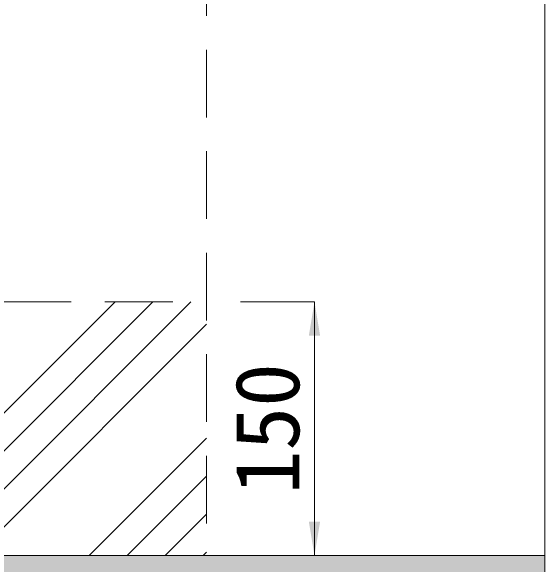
# Model space of a CAD drawing. Units: millimetres at full size; details may follow other scales. Extents: x 77366 to 106166, y -28085 to 6898.
# Drawn here: x 103675.3 to 103990.8, y -24757.5 to -24430.1 of the extents above; entities that cross this region are included whole.
import ezdxf
from ezdxf.enums import TextEntityAlignment as Align

# ---------------------------------------------------------------- set-up
doc = ezdxf.new("R2010")
doc.units = ezdxf.units.MM
doc.header["$LTSCALE"] = 50
doc.linetypes.add('USER2', pattern=[1.2, 0.8, -0.4])
for name, color, linetype, lineweight in [('ハッチング', 7, 'Continuous', 9), ('寸法線', 7, 'Continuous', 13), ('本体', 2, 'Continuous', 20)]:
    doc.layers.add(name, color=color, linetype=linetype, lineweight=lineweight)
doc.layers.add('モルタル', color=7, linetype='Continuous')
doc.styles.add('ＭＳ ゴシック', font='')
doc.styles.get('ＭＳ ゴシック').set_extended_font_data('MS Gothic')

# ---------------------------------------------------------------- blocks, each defined once
blk = doc.blocks.new('filled_arrow')
at = {"color": 0, "linetype": 'Continuous', "lineweight": -2}
blk.add_solid([(7.5, 1.25), (0, 0), (7.5, -1.25)], dxfattribs=at)

msp = doc.modelspace()

# ---------------------------------------------------------------- hatches: boundary and pattern name
at = {"layer": 'ハッチング'}
h = msp.add_hatch(dxfattribs=at)
h.set_pattern_fill('USER', color=256, style=0, pattern_type=2)
h.set_pattern_definition([(45, (23900, -27522.77), (-67.35192, 67.35192), []), (45, (23922.45, -27522.77), (-67.35192, 67.35192), []), (45, (23944.9, -27522.77), (-67.35192, 67.35192), []), (45, (23967.35, -27522.77), (-67.35192, 67.35192), [])])
h.paths.add_polyline_path([(102890.8, -24601.94), (102890.8, -24751.94), (103790.8, -24751.94), (103790.8, -24601.94)])
at = {"layer": 'モルタル'}
msp.add_hatch(color=256, dxfattribs=at).paths.add_polyline_path([(103990.8, -24771.94), (103990.8, -24751.94), (102690.8, -24751.94), (102690.8, -24771.94)])

# ---------------------------------------------------------------- linework, layer by layer
at = {"layer": '寸法線'}
for p, q in [((103810.8, -24601.94), (103854.61, -24601.94)), ((103854.61, -24751.94), (103854.61, -24601.94)), ((103810.8, -24751.94), (103854.61, -24751.94))]:
    msp.add_line(p, q, dxfattribs=at)
at = {"layer": '本体'}
for p, q in [((103990.8, -23557.94), (103990.8, -24751.94)), ((102690.8, -24751.94), (103990.8, -24751.94)), ((103990.8, -24751.94), (103990.8, -24771.94))]:
    msp.add_line(p, q, dxfattribs=at)
at = {"layer": '本体', "linetype": 'USER2', "lineweight": 9}
for p, q in [((103790.8, -23612.94), (103790.8, -24751.94)), ((102890.8, -24601.94), (103790.8, -24601.94))]:
    msp.add_line(p, q, dxfattribs=at)

# ---------------------------------------------------------------- block references
at = {"layer": '寸法線', "xscale": 2.67, "yscale": 2.67}
for p, rotation in [((103854.61, -24601.94), 270), ((103854.61, -24751.94), 90)]:
    msp.add_blockref('filled_arrow', p, dxfattribs=dict(at, rotation=rotation))

# ---------------------------------------------------------------- texts
at = {"layer": '寸法線', "style": 'ＭＳ ゴシック'}
msp.add_text('150', height=37.98, rotation=90, dxfattribs=at).set_placement((103826.61, -24676.94), align=Align.MIDDLE_CENTER)

doc.saveas('drawing.dxf')
